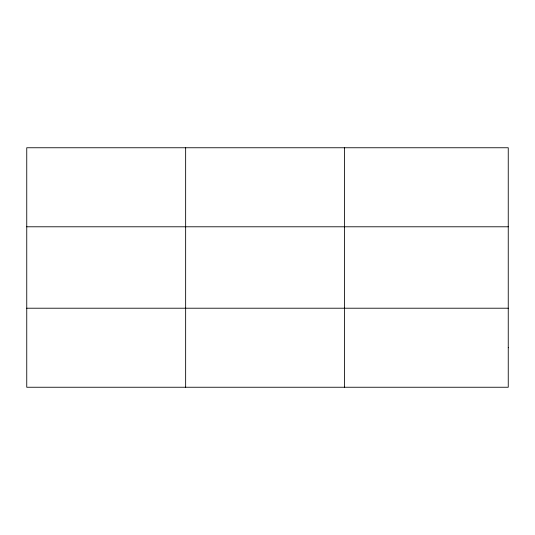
<?xml version="1.0" encoding="UTF-8"?>
<svg xmlns="http://www.w3.org/2000/svg" width="535" height="535" viewBox="0 0 535 535"><rect width="100%" height="100%" fill="white"/><g stroke="black" fill="none" stroke-linecap="round" stroke-linejoin="round"><path stroke-width="0.8" d="M185.645 387.246L185.645 147.754M344.54 387.246L344.54 147.754M26.75 226.786L508.25 226.786M26.75 308.213L508.25 308.213M508.25 347.73L508.25 387.246L26.75 387.246L26.75 147.754L508.25 147.754L508.25 347.73"/></g></svg>
